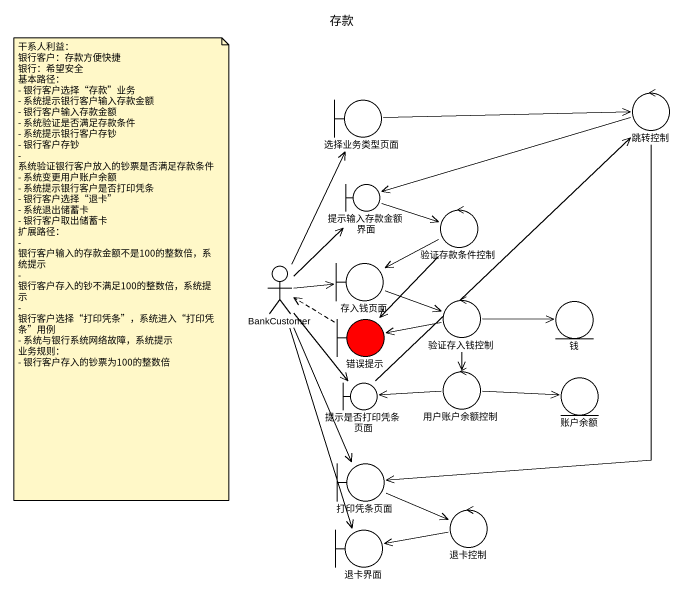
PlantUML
@startuml
title 存款
boundary 选择业务类型页面
control 跳转控制
boundary 提示输入存款金额界面
control 验证存款条件控制
actor BankCustomer
boundary 存入钱页面
boundary 错误提示 #FF0000
control 验证存入钱控制
entity 钱
boundary 提示是否打印凭条页面
control 用户账户余额控制
entity 账户余额
boundary 打印凭条页面
control 退卡控制
boundary 退卡界面
选择业务类型页面 -right-> 跳转控制
跳转控制 -left-> 提示输入存款金额界面
跳转控制 --> 打印凭条页面
提示输入存款金额界面 -right-> 验证存款条件控制
验证存款条件控制 -left-> 存入钱页面
验证存款条件控制 --> 错误提示
BankCustomer -up-> 选择业务类型页面
BankCustomer -up-> 提示输入存款金额界面
BankCustomer -right-> 存入钱页面
BankCustomer --> 提示是否打印凭条页面
BankCustomer --> 打印凭条页面
BankCustomer --> 退卡界面
存入钱页面 -right-> 验证存入钱控制
错误提示 .left.> BankCustomer
验证存入钱控制 -left-> 错误提示
验证存入钱控制 -right-> 钱
验证存入钱控制 --> 用户账户余额控制
提示是否打印凭条页面 -up-> 跳转控制
用户账户余额控制 -left-> 提示是否打印凭条页面
用户账户余额控制 -right-> 账户余额
打印凭条页面 -right-> 退卡控制
退卡控制 -left-> 退卡界面
note as N1
  干系人利益：
  银行客户：存款方便快捷
  银行：希望安全
  基本路径：
  - 银行客户选择“存款”业务
  - 系统提示银行客户输入存款金额
  - 银行客户输入存款金额
  - 系统验证是否满足存款条件
  - 系统提示银行客户存钞
  - 银行客户存钞
  - 系统验证银行客户放入的钞票是否满足存款条件
  - 系统变更用户账户余额
  - 系统提示银行客户是否打印凭条
  - 银行客户选择“退卡”
  - 系统退出储蓄卡
  - 银行客户取出储蓄卡
  扩展路径：
  - 银行客户输入的存款金额不是100的整数倍，系统提示
  - 银行客户存入的钞不满足100的整数倍，系统提示
  - 银行客户选择“打印凭条”，系统进入“打印凭条”用例
  - 系统与银行系统网络故障，系统提示
  业务规则：
  - 银行客户存入的钞票为100的整数倍
end note
@enduml
